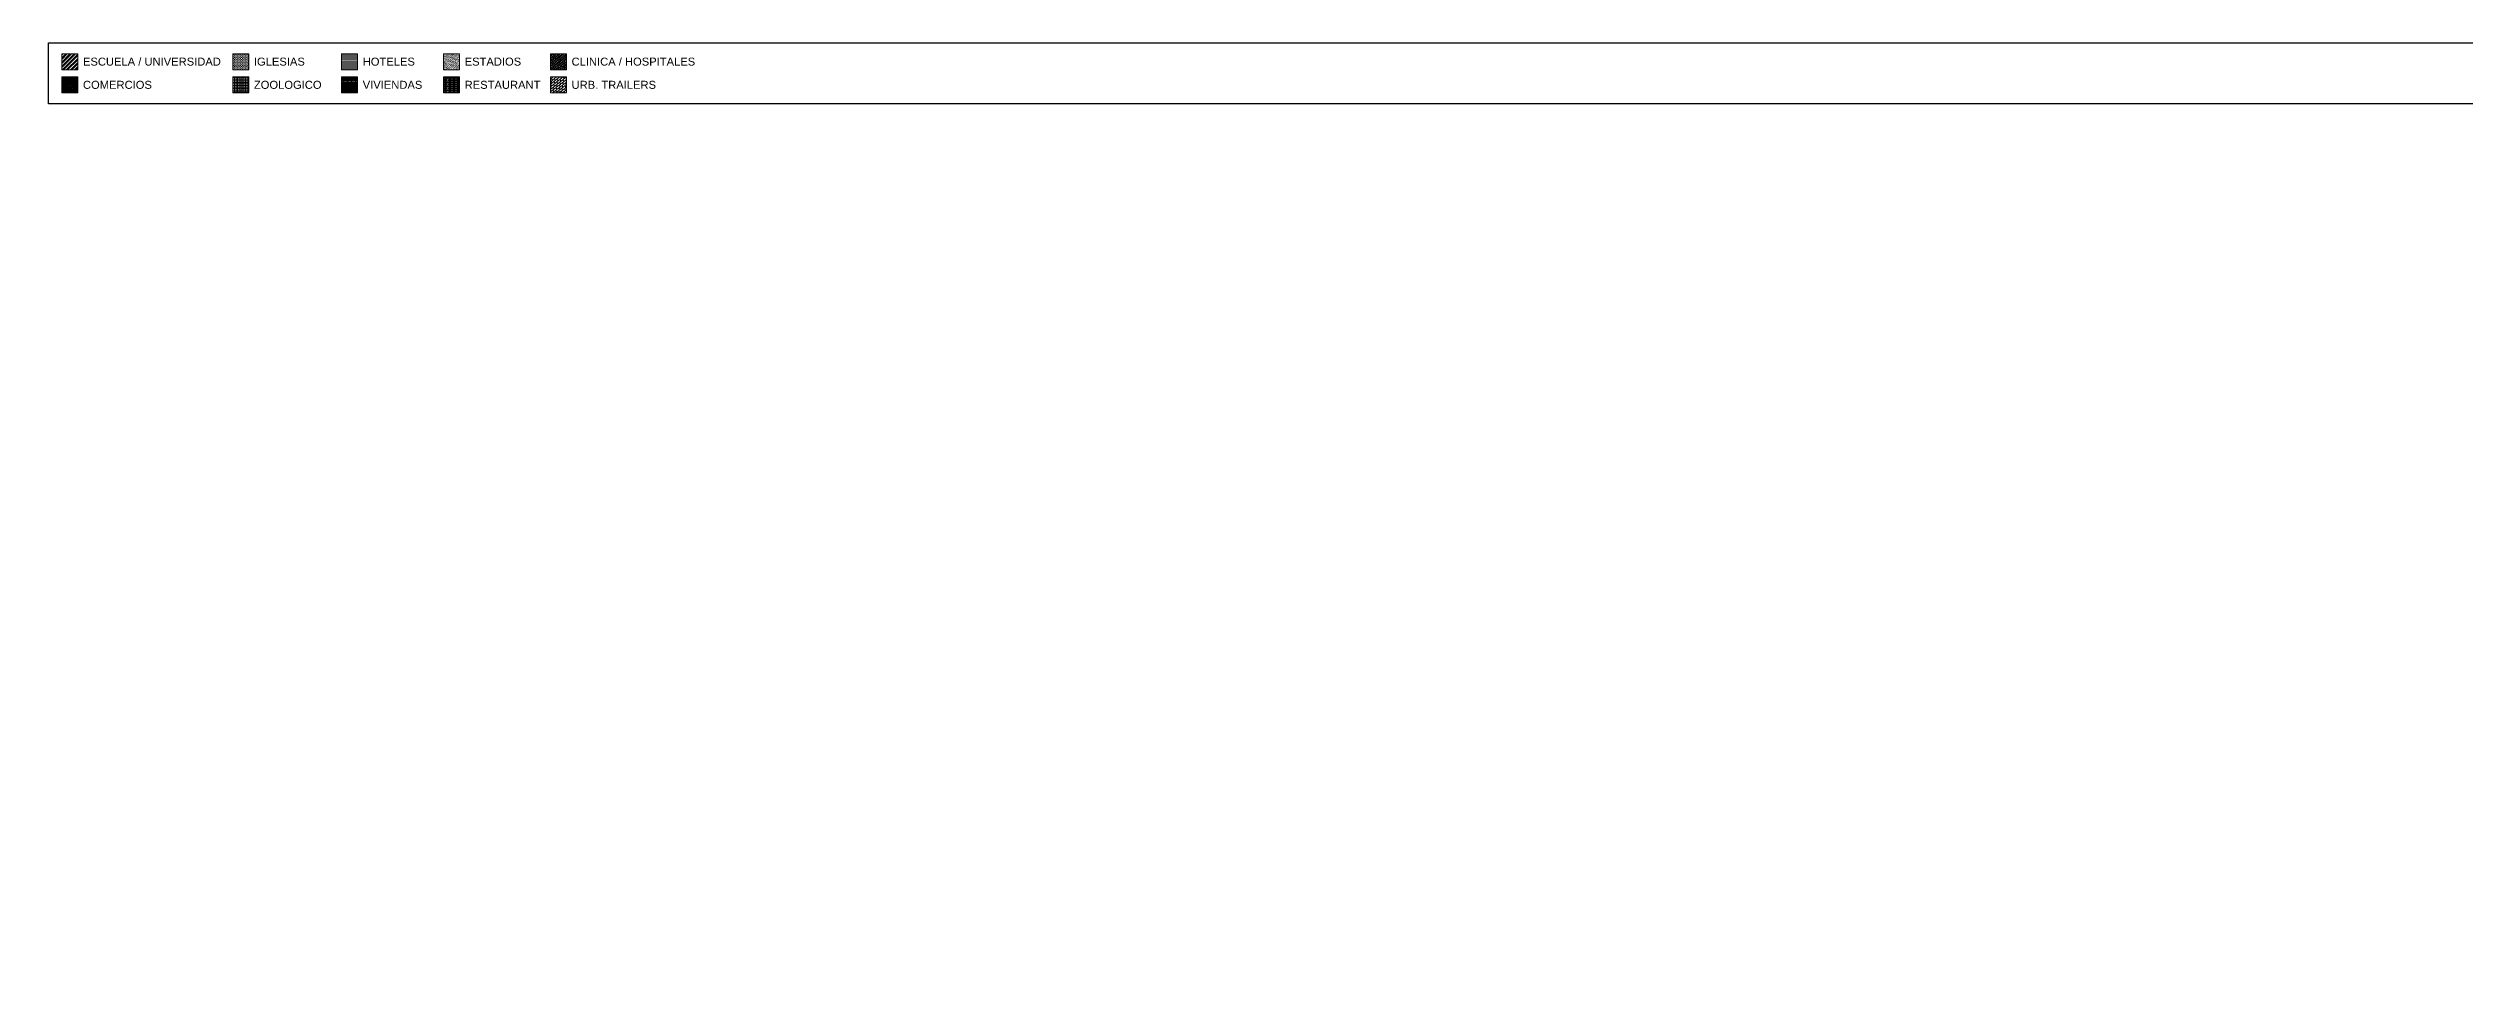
# Model space of a CAD drawing. Header units: millimetres. Extents: x 2890 to 6602, y 1274 to 4283.
# Drawn here: x 2890 to 4400, y 1274 to 1855 of the extents above; entities that cross this region are included whole.
import ezdxf

# ---------------------------------------------------------------- set-up
doc = ezdxf.new("R2010")
doc.units = ezdxf.units.MM
for name, color, linetype, lineweight in [('CLINICA', 190, 'Continuous', 0), ('COMERCIOS', 10, 'Continuous', 0), ('EDUCACION', 160, 'Continuous', 0), ('ESTADIOS', 90, 'Continuous', 0), ('HOTELES', 140, 'Continuous', 0), ('IGLESIAS', 210, 'Continuous', 0), ('RESTAURANT', 30, 'Continuous', 0), ('URB-TRAILERS', 60, 'Continuous', 0), ('VIVIENDAS', 50, 'Continuous', 0), ('ZOOLOGICO', 110, 'Continuous', 0)]:
    doc.layers.add(name, color=color, linetype=linetype, lineweight=lineweight)
doc.styles.get("Standard").update_dxf_attribs({"font": 'arial.ttf'})

msp = doc.modelspace()

# ---------------------------------------------------------------- hatches: boundary and pattern name
at = {"layer": 'CLINICA'}
h = msp.add_hatch(dxfattribs=at)
h.set_pattern_fill('BRASS', color=256, scale=0.2, angle=38)
h.set_pattern_definition([(38, (492.1754, -25329.071), (-0.781890074, 1.00077366), []), (38, (491.7845, -25328.5706), (-0.781890074, 1.00077366), [0.635, -0.3175])])
h.paths.add_polyline_path([(3203.8, 1842), (3213.8, 1842), (3213.8, 1852), (3203.8, 1852)])
at = {"layer": 'COMERCIOS'}
h = msp.add_hatch(dxfattribs=at)
h.set_pattern_fill('ANSI31', color=256, scale=0.2)
h.set_pattern_definition([(45, (186.823, -25444.9846), (-0.449012806, 0.449012806), [])])
h.paths.add_polyline_path([(2898.4, 1827.5), (2908.4, 1827.5), (2908.4, 1837.5), (2898.4, 1837.5)])
at = {"layer": 'EDUCACION'}
h = msp.add_hatch(dxfattribs=at)
h.set_pattern_fill('ANSI32', color=256, scale=0.19)
h.set_pattern_definition([(45, (186.823, -25444.9846), (-1.2796865, 1.2796865), []), (45, (187.6761, -25444.9846), (-1.2796865, 1.2796865), [])])
h.paths.add_polyline_path([(2898.4, 1842), (2908.4, 1842), (2908.4, 1852), (2898.4, 1852)])
at = {"layer": 'ESTADIOS'}
h = msp.add_hatch(dxfattribs=at)
h.set_pattern_fill('AR-SAND', color=256, scale=0.05)
h.set_pattern_definition([(37.5, (-265.4257, -24546.8498), (-0.08000156, 2.44706619), [0, -1.9304, 0, -2.159, 0, -2.06375]), (7.5, (-265.4257, -24546.8498), (2.2476164, 3.5841255), [0, -1.0414, 0, -1.7399, 0, -0.66675]), (327.5, (-266.9878, -24546.8498), (3.95496185, 0.00718592), [0, -0.635, 0, -2.286, 0, -2.9845]), (317.5, (-266.9878, -24546.8498), (3.81778226, 1.1146466), [0, -0.3175, 0, -1.4986, 0, -1.7145])])
edge = h.paths.add_edge_path()
edge.add_line((4917.2, 3063.7), (4775.3, 2976))
edge.add_arc((4782.2, 2967.3), 11.1, 128.6943, 182.546)
edge.add_line((4771.1, 2966.8), (4872.5, 2571.6))
edge.add_arc((4889.9, 2576.1), 17.9, 194.3929, 259.7403)
edge.add_arc((4625.9, 3399.1), 880.2, 287.2337, 308.1024)
edge.add_arc((-4769982.3, 2778.3), 4775151.4, 359.9991384, 360.0008616)
edge.add_line((5169.1, 2850.1), (4944.3, 3060.3))
edge.add_arc((4928.3, 3043.3), 23.3, 46.8709, 118.6157)
h = msp.add_hatch(dxfattribs=at)
h.set_pattern_fill('AR-SAND', color=256, scale=0.013)
h.set_pattern_definition([(37.5, (425.37085, -25358.0494), (-0.020800407, 0.636237209), [0, -0.501904, 0, -0.56134, 0, -0.536575]), (7.5, (425.37085, -25358.0494), (0.584380268, 0.93187263), [0, -0.270764, 0, -0.452374, 0, -0.173355]), (327.5, (424.9647, -25358.0494), (1.028290081, 0.00186834), [0, -0.1651, 0, -0.59436, 0, -0.77597]), (317.5, (424.9647, -25358.0494), (0.992623388, 0.28980812), [0, -0.08255, 0, -0.389636, 0, -0.44577])])
h.paths.add_polyline_path([(3137, 1842), (3147, 1842), (3147, 1852), (3137, 1852)])
at = {"layer": 'HOTELES'}
h = msp.add_hatch(dxfattribs=at)
h.set_pattern_fill('DASH', color=256, scale=0.2)
h.set_pattern_definition([(0, (361.70614, -25387.0278), (0.635, 0.635), [0.635, -0.635])])
h.paths.add_polyline_path([(3073.3, 1842), (3083.3, 1842), (3083.3, 1852), (3073.3, 1852)])
at = {"layer": 'IGLESIAS'}
h = msp.add_hatch(dxfattribs=at)
h.set_pattern_fill('CROSS', color=256, scale=0.087)
h.set_pattern_definition([(0, (293.6828, -25416.0062), (0.55245, 0.55245), [0.276225, -0.828675]), (90, (293.8209, -25416.1443), (-0.55245, 0.55245), [0.276225, -0.828675])])
h.paths.add_polyline_path([(3005.3, 1842), (3015.3, 1842), (3015.3, 1852), (3005.3, 1852)])
at = {"layer": 'RESTAURANT'}
h = msp.add_hatch(dxfattribs=at)
h.set_pattern_fill('BOX', color=256, scale=0.1)
h.set_pattern_definition([(90, (425.3708, -25358.0494), (-2.54, 2e-16), []), (90, (426.0058, -25358.0494), (-2.54, 2e-16), []), (0, (425.3708, -25358.0494), (0, 2.54), [-0.635, 0.635]), (0, (425.3708, -25357.4144), (0, 2.54), [-0.635, 0.635]), (0, (425.3708, -25356.7794), (0, 2.54), [0.635, -0.635]), (0, (425.3708, -25356.1444), (0, 2.54), [0.635, -0.635]), (90, (426.6408, -25358.0494), (-2.54, 2e-16), [0.635, -0.635]), (90, (427.2758, -25358.0494), (-2.54, 2e-16), [0.635, -0.635])])
h.paths.add_polyline_path([(3137, 1827.5), (3147, 1827.5), (3147, 1837.5), (3137, 1837.5)])
at = {"layer": 'URB-TRAILERS'}
h = msp.add_hatch(dxfattribs=at)
h.set_pattern_fill('BRICK', color=256, scale=0.2, angle=38)
h.set_pattern_definition([(38, (492.1754, -25329.071), (-0.781890074, 1.00077366), []), (128, (492.1754, -25329.071), (-2.00154731, -1.56378015), [1.27, -1.27]), (128, (493.1762, -25328.289), (-2.00154731, -1.56378015), [-1.27, 1.27])])
h.paths.add_polyline_path([(3203.8, 1827.5), (3213.8, 1827.5), (3213.8, 1837.5), (3203.8, 1837.5)])
at = {"layer": 'VIVIENDAS'}
h = msp.add_hatch(dxfattribs=at)
h.set_pattern_fill('CORK', color=256, scale=0.2)
h.set_pattern_definition([(0, (361.70614, -25387.0278), (0, 0.635), []), (135, (362.0236, -25387.3453), (-1.27000055, -1.27000055), [0.898026, -0.898026]), (135, (362.1824, -25387.3453), (-1.27000055, -1.27000055), [0.898026, -0.898026]), (135, (362.3411, -25387.3453), (-1.27000055, -1.27000055), [0.898026, -0.898026])])
h.paths.add_polyline_path([(3073.3, 1827.5), (3083.3, 1827.5), (3083.3, 1837.5), (3073.3, 1837.5)])
at = {"layer": 'ZOOLOGICO'}
h = msp.add_hatch(dxfattribs=at)
h.set_pattern_fill('ANGLE', color=256, scale=0.14)
h.set_pattern_definition([(0, (293.6828, -25416.0062), (0, 0.9779), [0.7112, -0.2667]), (90, (293.6828, -25416.0062), (-0.9779, 6e-17), [0.7112, -0.2667])])
h.paths.add_polyline_path([(3005.3, 1827.5), (3015.3, 1827.5), (3015.3, 1837.5), (3005.3, 1837.5)])

# ---------------------------------------------------------------- linework, layer by layer
msp.add_lwpolyline([(2890.1, 1858.8), (5169.1, 1858.8), (5169.1, 1820.7), (2890.1, 1820.7)], close=True)
at = {"layer": 'CLINICA'}
msp.add_lwpolyline([(3203.8, 1842), (3213.8, 1842), (3213.8, 1852), (3203.8, 1852)], close=True, dxfattribs=at)
at = {"layer": 'COMERCIOS'}
msp.add_lwpolyline([(2898.4, 1827.5), (2908.4, 1827.5), (2908.4, 1837.5), (2898.4, 1837.5)], close=True, dxfattribs=at)
at = {"layer": 'EDUCACION'}
msp.add_lwpolyline([(2898.4, 1842), (2908.4, 1842), (2908.4, 1852), (2898.4, 1852)], close=True, dxfattribs=at)
at = {"layer": 'ESTADIOS'}
msp.add_lwpolyline([(3137, 1842), (3147, 1842), (3147, 1852), (3137, 1852)], close=True, dxfattribs=at)
at = {"layer": 'HOTELES'}
msp.add_lwpolyline([(3073.3, 1842), (3083.3, 1842), (3083.3, 1852), (3073.3, 1852)], close=True, dxfattribs=at)
at = {"layer": 'IGLESIAS'}
msp.add_lwpolyline([(3005.3, 1842), (3015.3, 1842), (3015.3, 1852), (3005.3, 1852)], close=True, dxfattribs=at)
at = {"layer": 'RESTAURANT'}
msp.add_lwpolyline([(3137, 1827.5), (3147, 1827.5), (3147, 1837.5), (3137, 1837.5)], close=True, dxfattribs=at)
at = {"layer": 'URB-TRAILERS'}
msp.add_lwpolyline([(3203.8, 1827.5), (3213.8, 1827.5), (3213.8, 1837.5), (3203.8, 1837.5)], close=True, dxfattribs=at)
at = {"layer": 'VIVIENDAS'}
msp.add_lwpolyline([(3073.3, 1827.5), (3083.3, 1827.5), (3083.3, 1837.5), (3073.3, 1837.5)], close=True, dxfattribs=at)
at = {"layer": 'ZOOLOGICO'}
msp.add_lwpolyline([(3005.3, 1827.5), (3015.3, 1827.5), (3015.3, 1837.5), (3005.3, 1837.5)], close=True, dxfattribs=at)

# ---------------------------------------------------------------- texts
at = {"char_height": 5, "attachment_point": 1}
for s, width, insert in [('ESCUELA / UNIVERSIDAD', 86.113, (2911.7, 1849.6)), ('IGLESIAS', 5, (3018.5, 1849.6)), ('HOTELES', 74.588, (3086.5, 1849.6)), ('ESTADIOS', 74.588, (3150.2, 1849.6)), ('CLINICA / HOSPITALES', 77.599, (3217, 1849.6)), ('COMERCIOS', 5, (2911.7, 1835.1)), ('ZOOLOGICO', 74.588, (3018.5, 1835.1)), ('VIVIENDAS', 74.588, (3086.5, 1835.1)), ('RESTAURANT', 74.588, (3150.2, 1835.1)), ('URB. TRAILERS', 53.304, (3217, 1835.1))]:
    msp.add_mtext_dynamic_manual_height_columns(s, width=width, gutter_width=12.5, heights=[0], dxfattribs=dict(at, insert=insert))

doc.saveas('drawing.dxf')
